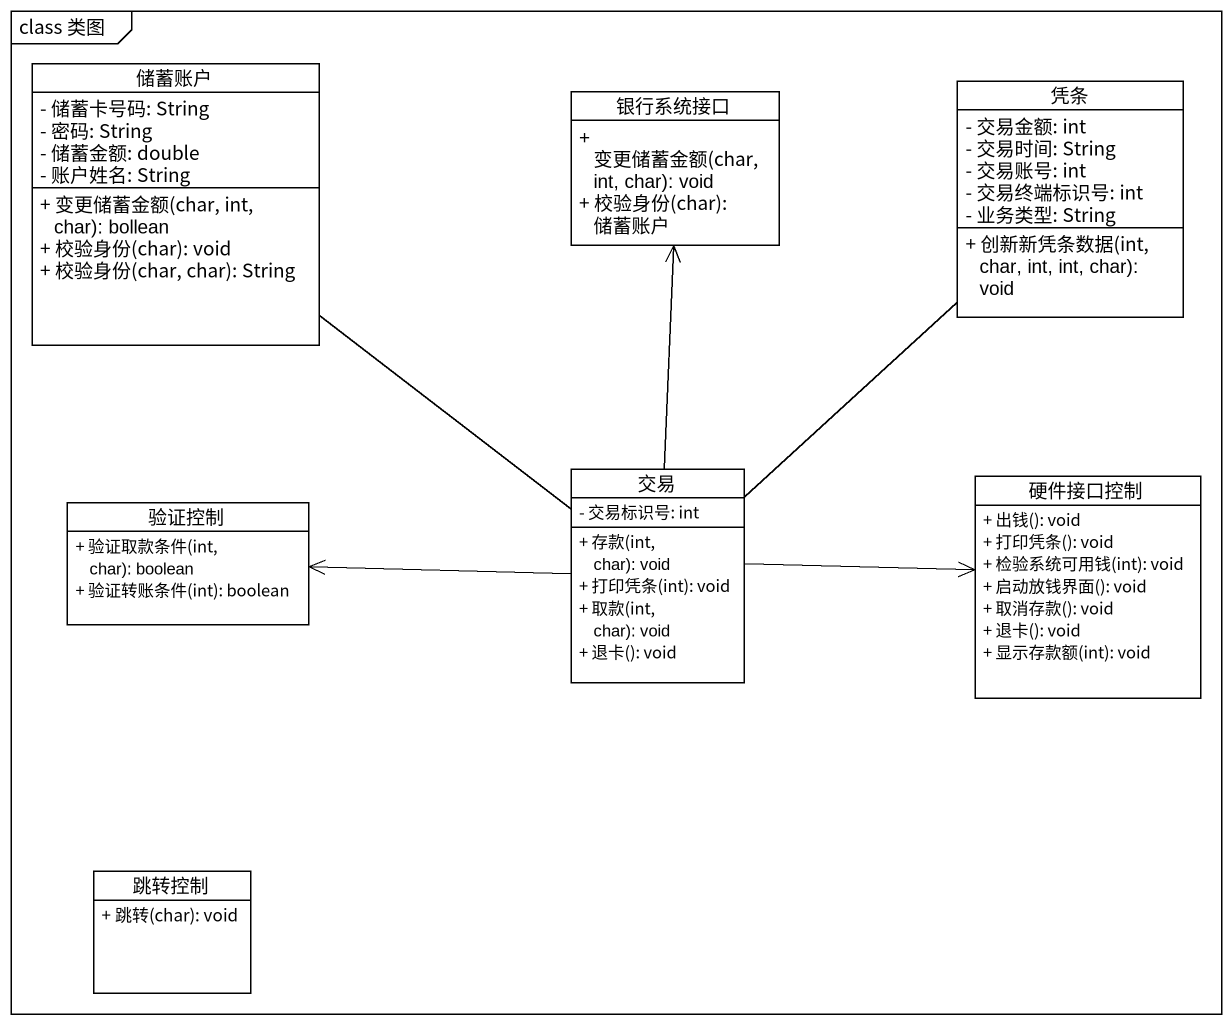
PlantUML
@startuml
mainframe class 类图
hide circle
hide empty members
skinparam classAttributeIconSize 0
class 储蓄账户 {
  - 储蓄卡号码: String
  - 密码: String
  - 储蓄金额: double
  - 账户姓名: String
  + 变更储蓄金额(char, int, char): bollean
  + 校验身份(char): void
  + 校验身份(char, char): String
}
class 银行系统接口 {
  + 变更储蓄金额(char, int, char): void
  + 校验身份(char): 储蓄账户
}
class 凭条 {
  - 交易金额: int
  - 交易时间: String
  - 交易账号: int
  - 交易终端标识号: int
  - 业务类型: String
  + 创新新凭条数据(int, char, int, int, char): void
}
class 交易 {
  - 交易标识号: int
  + 存款(int, char): void
  + 打印凭条(int): void
  + 取款(int, char): void
  + 退卡(): void
}
class 硬件接口控制 {
  + 出钱(): void
  + 打印凭条(): void
  + 检验系统可用钱(int): void
  + 启动放钱界面(): void
  + 取消存款(): void
  + 退卡(): void
  + 显示存款额(int): void
}
class 验证控制 {
  + 验证取款条件(int, char): boolean
  + 验证转账条件(int): boolean
}
class 跳转控制 {
  + 跳转(char): void
}
储蓄账户 -- 交易
交易 -up-> 银行系统接口
交易 -up- 凭条
交易 -right-> 硬件接口控制
交易 -left-> 验证控制
@enduml
